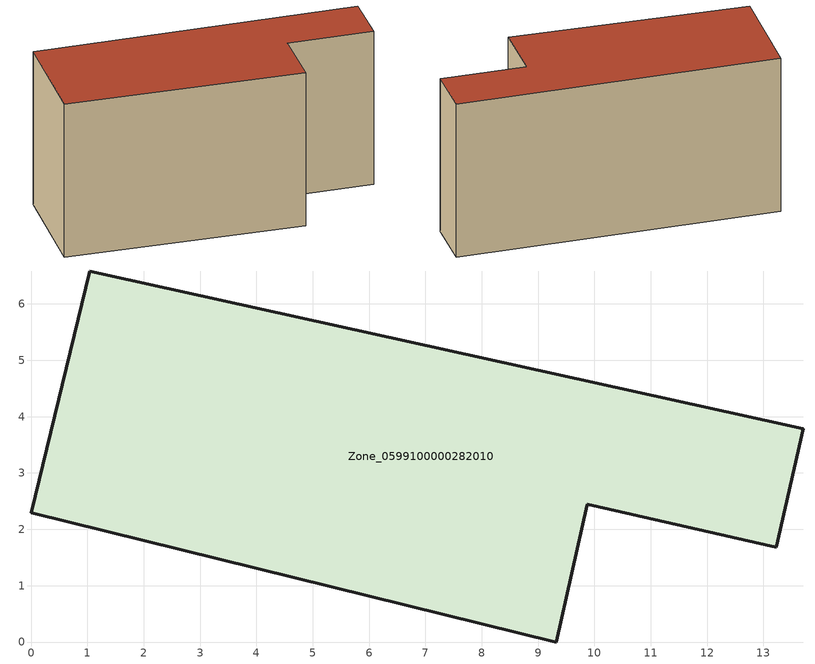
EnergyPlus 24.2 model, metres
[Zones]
Zone_0599100000282010
 floor ground (C_G): 1.04,6.58 13.71,3.79 13.23,1.69 9.87,2.44 9.33,0 0,2.29 z0
 wall outside (C_F): 13.71,3.79 1.04,6.58 0,2.29 9.33,0 9.87,2.44 13.23,1.69 13.71,3.79 z0:6.65
 roof outside (C_R): 1.04,6.58 0,2.29 9.33,0 9.87,2.44 13.23,1.69 13.71,3.79 z6.65
[BUILDING]
Pand.0599100000282010: North Axis=0; Terrain=City; Loads Convergence Tolerance Value=0.04; Temperature Convergence Tolerance Value=0.4; Solar Distribution=FullExterior; Maximum Number of Warmup Days=25; Minimum Number of Warmup Days=1
[Site:Location]
Rotterdam.The.Hague.AP_ZH_NLD Design_Conditions: Latitude=51.96; Longitude=4.45; Time Zone=1; Elevation=-4.5
[SITE:GROUNDTEMPERATURE:BUILDINGSURFACE]
18, 18, 18, 18, 18, 18, 18, 18, 18, 18, 18, 18
[MATERIAL] Thermal Absorptance=0.9; Solar Absorptance=0.7; Visible Absorptance=0.7
Name | Roughness | Thickness | Conductivity | Density | Specific Heat
G.TI.1946 | MediumSmooth | 0.15 | 1 | 540 | 1210
F.TI.1946 | Rough | 0.3 | 0.857143 | 1920 | 840
R.TI.1946 | MediumRough | 0.2 | 0.1 | 1500 | 1000
[CONSTRUCTION]
C_G: G.TI.1946
C_F: F.TI.1946
C_R: R.TI.1946
[ZONE]
Zone_0599100000282010: Type=1; Multiplier=1; Ceiling Height=Autocalculate; Volume=Autocalculate; Floor Area=autocalculate; Part of Total Floor Area=Yes
[ZONEINFILTRATION:DESIGNFLOWRATE]
Infil_Zone_0599100000282010: Zone or ZoneList or Space or SpaceList=Zone_0599100000282010; Schedule=AlwaysOn; Design Flow Rate Calculation Method=Flow/Area; Flow Rate per Floor Area=0.003; Constant Term Coefficient=1; Temperature Term Coefficient=0; Velocity Term Coefficient=0; Velocity Squared Term Coefficient=0
[HVACTEMPLATE:ZONE:IDEALLOADSAIRSYSTEM]
Zone_0599100000282010: Maximum Heating Supply Air Temperature=50; Minimum Cooling Supply Air Temperature=13; Maximum Heating Supply Air Humidity Ratio=0.0156; Minimum Cooling Supply Air Humidity Ratio=0.0077; Heating Limit=NoLimit; Cooling Limit=NoLimit; Dehumidification Control Type=ConstantSensibleHeatRatio; Cooling Sensible Heat Ratio=0.7; Dehumidification Setpoint=60; Humidification Control Type=None; Humidification Setpoint=30; Outdoor Air Method=None; Outdoor Air Flow Rate per Person=0.00944; Outdoor Air Flow Rate per Zone Floor Area=0; Outdoor Air Flow Rate per Zone=0; Demand Controlled Ventilation Type=None; Outdoor Air Economizer Type=NoEconomizer; Heat Recovery Type=None; Sensible Heat Recovery Effectiveness=0.7; Latent Heat Recovery Effectiveness=0.65
[ZONECONTROL:THERMOSTAT]
ThermostatControl_Zone_0599100000282010: Zone or ZoneList=Zone_0599100000282010; Control Type Schedule=DualSetpointControlType; Control 1=Thermostat_Zone_0599100000282010; Temperature Difference Between Cutout And Setpoint=0
[THERMOSTATSETPOINT:DUALSETPOINT]
Thermostat_Zone_0599100000282010: Heating Setpoint Temperature Schedule=HeatingSetpoint_Zone_0599100000282010; Cooling Setpoint Temperature Schedule=CoolingSetpoint_Zone_0599100000282010
[SCHEDULE:COMPACT]
HeatingSetpoint_Zone_0599100000282010: Through: 12/31, For: AllDays, Until: 24:00, 21
CoolingSetpoint_Zone_0599100000282010: Through: 12/31, For: AllDays, Until: 24:00, 24
DualSetpointControlType: Through: 12/31, For: AllDays, Until: 24:00, 4
AlwaysOn: Through: 12/31, For: AllDays, Until: 24:00, 1
